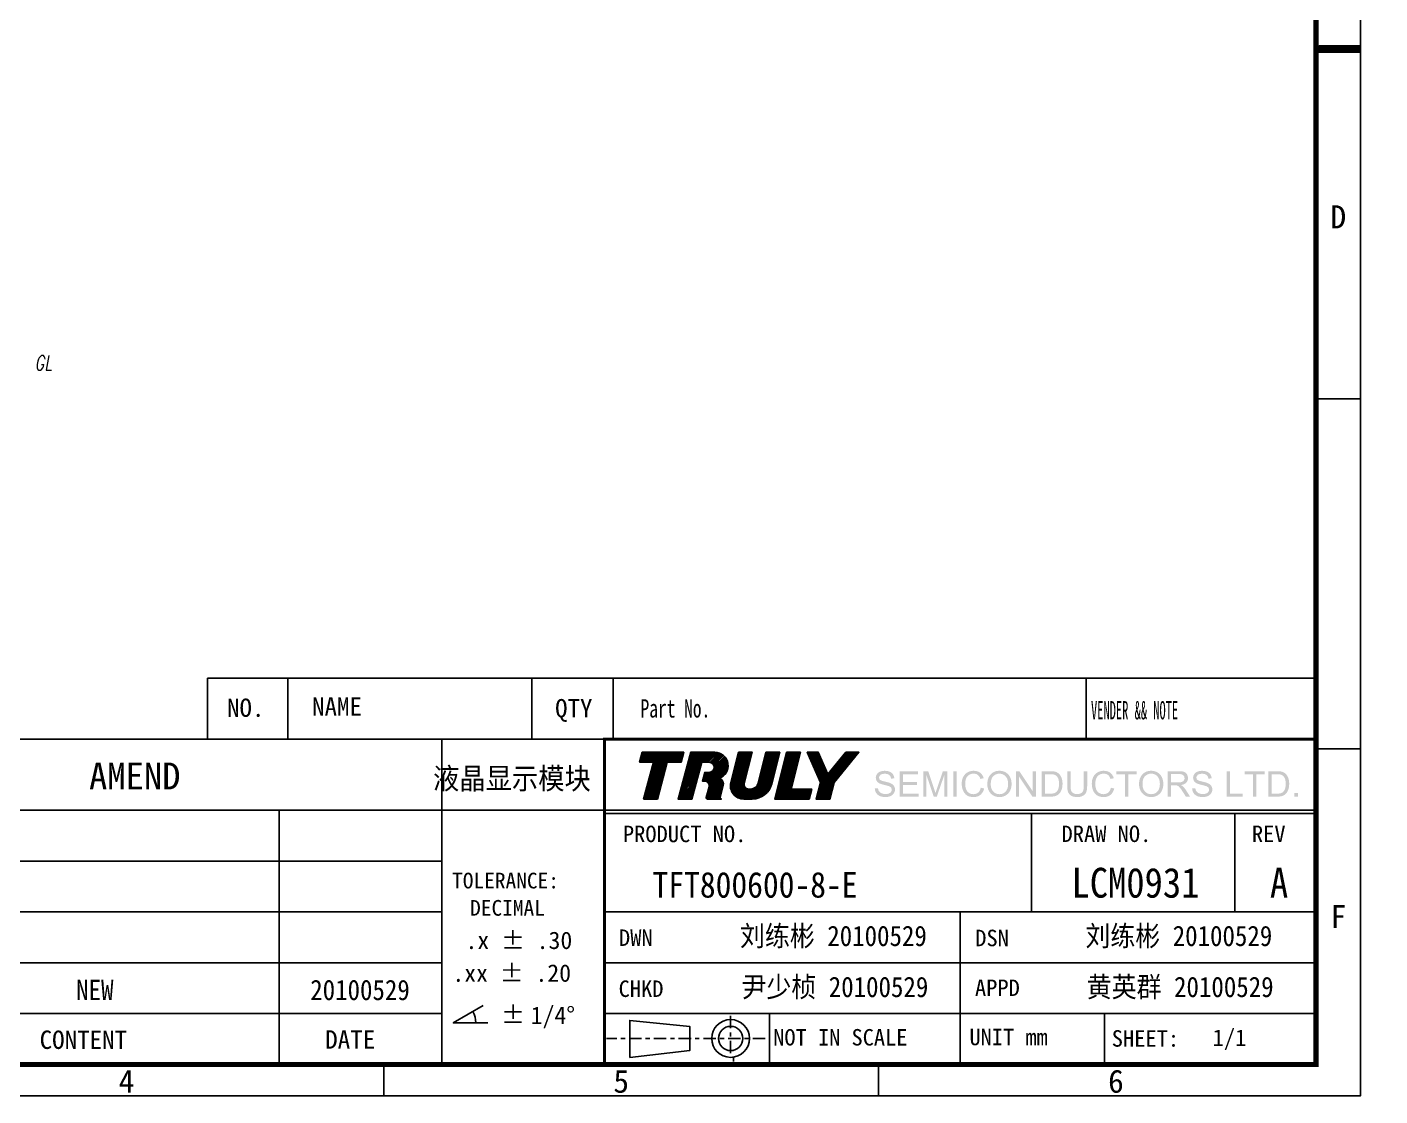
# Model space of a CAD drawing. Header units: millimetres. Extents: x -575 to 320, y -23 to 615.
# Drawn here: x -84.5 to 319.8, y -17.2 to 302.1 of the extents above; entities that cross this region are included whole.
import ezdxf
from ezdxf.enums import TextEntityAlignment as Align

# ---------------------------------------------------------------- set-up
doc = ezdxf.new("R2010")
doc.units = ezdxf.units.MM
doc.linetypes.add('CENTER', pattern=[50.800000000000004, 31.75, -6.349999999999999, 6.349999999999999, -6.349999999999999])
doc.layers.add('BOM', color=7, linetype='Continuous')
doc.layers.add('DIM', color=3, linetype='Continuous')
doc.styles.add('H', font='italic.shx', dxfattribs={"width": 0.75})
doc.styles.add('STYLE1', font='SimSun.ttf', dxfattribs={"width": 0.9})

# ---------------------------------------------------------------- blocks, each defined once
blk = doc.blocks.new('CAD_INFO')
blk.add_lwpolyline([(-282, 200), (0, 200), (0, 0), (-282, 0)], close=True)
at = {"color": 7, "style": 'STYLE1', "width": 0.9, "flags": 9}
for tag, p in [('BOMWIDTH', (-73.71461769037558, 64.46577192247226)), ('BOMHEIGHT', (-57.19097578071285, 64.46577192247226)), ('BOMSTARTPOS', (-38.54286575744015, 64.46577192247226)), ('BOMSECONDLINE', (-20.13080877282243, 64.46577192247226)), ('BOMTHIRDLINE', (-74.534203972912, 55.7404688337834)), ('PDMUPDATE', (-55.30256070575831, 55.7404688337834)), ('BOMSTARTPOS2', (-38.30681271878473, 55.7404688337834)), ('BOMSTARTPOS3', (-18.95054665764189, 55.7404688337834))]:
    blk.add_attdef(tag, p, '', height=2, dxfattribs=at)
blk = doc.blocks.new('CAD_BOM')
blk.add_line((86.44972068186402, 5.999999999999972), (86.44972068186402, -5.684341886080801e-14))
at = {"layer": 'BOM'}
for p, q in [((0, 6), (109.0474731916058, 5.999999999999929)), ((0, 0), (0, 6)), ((109.0474731916058, 5.999999999999929), (109.0474731916058, -7.105427357601002e-14)), ((109.0474731916058, -7.105427357601002e-14), (0, 0))]:
    blk.add_line(p, q, dxfattribs=at)
for points in [[(7.92266504093115, 5.999999999999986), (7.92266504093115, -1.4210854715202e-14)], [(31.92266504093115, 5.999999999999986), (31.92266504093115, -1.4210854715202e-14)], [(39.92266504093115, 5.999999999999986), (39.92266504093115, -1.4210854715202e-14)]]:
    blk.add_lwpolyline(points, dxfattribs=at)
at = {"color": 7, "style": 'STYLE1', "width": 0.9}
blk.add_attdef('序号', text='', height=1.8, dxfattribs=at).set_placement((3.768516320804707, 3.091130809550094), align=Align.MIDDLE)
for tag, p in [('名称', (10.29814557068013, 2.307237864072746)), ('规格', (42.60422045577056, 2.124075603955546)), ('BOM描述', (86.91609108889924, 1.939485363258804))]:
    blk.add_attdef(tag, p, '', height=1.8, dxfattribs=at)
blk.add_attdef('数量', text='', height=1.8, dxfattribs=at).set_placement((36.03643627252728, 2.145288592350525), align=Align.CENTER)
blk = doc.blocks.new('CAD_TITLE')
h = blk.add_hatch()
h.set_pattern_fill('ANSI31', color=1, scale=0.8, style=0)
h.set_pattern_definition([(45, (-482.334719709742, -296.9620516141961), (-0.07071067811865475, 0.07071067811865477), [])])
h.paths.add_polyline_path([(-48.75583175772763, 27.74708914903681), (-49.17212531255163, 26.10423200617987), (-47.81630115507468, 26.10423200617987), (-47.40000760024972, 27.74708914903681), (-44.95589900471944, 30.70423200617989), (-46.23471619712367, 30.70423200617989), (-48.02483367693171, 28.53835724572815), (-48.96556148476131, 30.70423200617989), (-50.04023959525992, 30.70423200617989)])
h.paths.add_polyline_path([(-49.85003739129101, 26.10423200617987), (-53.23959778498531, 26.10423200617987), (-52.0739758314763, 30.70423200617989), (-50.7181516739993, 30.70423200617989), (-51.633997494613, 27.08994629189397), (-49.60026125839667, 27.08994629189397)])
edge = h.paths.add_edge_path()
edge.add_line((-56.81936038264845, 30.70423200617989), (-57.57014322098891, 27.74134936144935))
edge.add_arc((-56.29612333481943, 27.41851772046561), 1.314285714285733, 165.7807684394588, 269.9999999999994)
edge.add_line((-56.29612333481944, 26.10423200617987), (-55.45169383415131, 26.1042320061797))
edge.add_arc((-55.45169383415119, 28.0756605776085), 1.971428571428802, 269.9999999999965, 345.7807684394559)
edge.add_line((-53.5406640048968, 27.59141311613274), (-52.75188791021569, 30.70423200617989))
edge.add_line((-52.75188791021569, 30.70423200617989), (-54.10771206769354, 30.70423200617989))
edge.add_line((-54.10771206769354, 30.70423200617989), (-54.87281954477609, 27.68481873587524))
edge.add_arc((-55.6372314764775, 27.87851772046525), 0.7885714285711101, 270.00000000001086, 345.78076843947065, ccw=False)
edge.add_line((-55.63723147647735, 27.08994629189414), (-55.81642904533916, 27.08994629189397))
edge.add_arc((-55.81642904533909, 27.52804152998924), 0.4380952380952721, 165.7807684394504, 269.99999999999073, ccw=False)
edge.add_line((-56.24110234072893, 27.63565207698389), (-55.46353622517054, 30.70423200617989))
edge.add_line((-55.46353622517054, 30.70423200617989), (-56.81936038264845, 30.70423200617989))
edge = h.paths.add_edge_path()
edge.add_line((-59.85226206014656, 26.10423200617987), (-58.49400851476136, 26.10423200617981))
edge.add_arc((-58.49400851476154, 26.23566057760851), 0.1314285714286996, 165.7807684395371, 270.0000000000775, ccw=False)
edge.add_line((-58.62141050337866, 26.26794374170674), (-58.31262605298045, 27.48652792121482))
edge.add_arc((-58.82223400744817, 27.61566057760852), 0.5257142857142703, 345.7807684394353, 441.968843190288)
edge.add_arc((-59.143138619732, 29.38994629189418), 1.314285714285712, 287.4606773594172, 450.0000000000006)
edge.add_line((-59.14313861973201, 30.70423200617989), (-61.51227421247202, 30.70423200617989))
edge.add_line((-61.51227421247202, 30.70423200617989), (-62.74484049765468, 26.10423200617987))
edge.add_line((-62.74484049765468, 26.10423200617987), (-61.38419180340176, 26.10423200617987))
edge.add_line((-61.38419180340176, 26.10423200617987), (-60.41574686504319, 29.7185177204654))
edge.add_line((-60.41574686504319, 29.7185177204654), (-59.69740210454754, 29.7185177204654))
edge.add_arc((-59.69740210454754, 29.22566057760829), 0.4928571428571047, -90, 90, ccw=False)
edge.add_line((-59.69740210454754, 28.73280343475119), (-60.13560873416711, 28.7328034347513))
edge.add_line((-60.13560873416711, 28.7328034347513), (-60.36451390141568, 27.87851772046554))
edge.add_line((-60.36451390141568, 27.87851772046554), (-60.14760835637034, 27.87851772046554))
edge.add_arc((-60.14760835637033, 27.41851772046557), 0.4599999999999653, -14.99999999999892, 90.00000000000091, ccw=False)
edge.add_line((-59.70328247627739, 27.29946095971843), (-59.97921231160203, 26.2696767949646))
edge.add_arc((-59.85226206014679, 26.23566057760848), 0.1314285714286116, 165.0000000001025, 270.0000000001022)
h.paths.add_polyline_path([(-66.14646223328836, 26.10423200617987), (-64.78581353903544, 26.10423200617987), (-63.81736860067687, 29.7185177204654), (-62.45671990642396, 29.7185177204654), (-62.19259855959891, 30.70423200617989), (-66.27454464235862, 30.70423200617989), (-66.53866598918276, 29.7185177204654), (-65.17801729492984, 29.7185177204654)])
h = blk.add_hatch(color=256)
h.paths.add_polyline_path([(-2.134978249012988, 26.34415759183713), (-2.134978249012988, 26.69441917403645), (-1.784716666813665, 26.69441917403645), (-1.784716666813665, 26.34415759183713)])
h.paths.add_polyline_path([(-3.841975959851993, 28.84451888645287), (-4.702859848631078, 28.84451888645287), (-4.702859848631078, 26.34415759183713), (-3.801885778756855, 26.34415759183713), (-3.723815426097985, 26.34415759183713), (-3.552904654060967, 26.35892765855635), (-3.398873958274521, 26.38635778246356), (-3.240623243425375, 26.43699801121522), (-3.101362614358209, 26.5129583543428), (-2.987422099666787, 26.60579877372095), (-4.371588352213621, 26.63955892622209), (-4.371588352213621, 28.54911755206791), (-3.846195978914579, 28.54911755206791), (-3.031732299824512, 28.62929791425807), (-3.090812566701516, 28.67571812394721), (-3.234293214831382, 28.75378847660608), (-3.396763948743114, 28.80864872442044), (-3.481164329995977, 28.82341879113966), (-3.643635063907709, 28.83818885785894)])
h.paths.add_polyline_path([(-3.031732299824512, 28.62929791425807), (-3.846195978914579, 28.54911755206791), (-3.721705416566692, 28.54700754253656), (-3.546574625466974, 28.53012746628599), (-3.41997405358768, 28.49847732331619), (-3.33768368186611, 28.45838714222106), (-3.213193119518223, 28.35710668471762), (-3.105582633420795, 28.21573604611916), (-3.059162423731777, 28.12289562674101), (-3.014852223573939, 27.97941497861115), (-2.987422099666787, 27.80850420657413), (-2.978982061541501, 27.61227332016125), (-2.985312090135494, 27.44347255765553), (-3.006412185448767, 27.27678180468115), (-3.042282347481205, 27.13119114701993), (-3.057052414200371, 27.0932109754562), (-3.130902747796654, 26.93707027013841), (-3.225853176706096, 26.81468971732176), (-3.293373481708386, 26.75982946950739), (-3.449514187026239, 26.68386912637982), (-3.493824387183963, 26.67331907872324), (-3.647855082970409, 26.64799896434738), (-3.837755940789293, 26.63955892622209), (-4.371588352213621, 26.63955892622209), (-2.987422099666787, 26.60579877372095), (-2.87348158497548, 26.73872937419418), (-2.839721432474335, 26.7893696029459), (-2.765871098878051, 26.93285025107576), (-2.702570812938461, 27.10165101358149), (-2.702570812938461, 27.11009105170677), (-2.666700650906023, 27.26201173796187), (-2.643490546061457, 27.42659248140495), (-2.637160517467464, 27.60805330109855), (-2.639270526998757, 27.71988380625862), (-2.65615060324933, 27.89290458782699), (-2.687800746219182, 28.05326531220737), (-2.734220955908313, 28.20307598893118), (-2.744771003564892, 28.22839610330703), (-2.820731346692469, 28.38031678956219), (-2.915681775601911, 28.51324739003547)])
h.paths.add_polyline_path([(-5.042571383173822, 28.84451888645287), (-7.021760323553167, 28.84451888645287), (-7.021760323553167, 28.54911755206791), (-6.198856606337927, 28.54911755206791), (-6.198856606337927, 26.34415759183713), (-5.867585109920469, 26.34415759183713), (-5.867585109920469, 28.54911755206791), (-5.042571383173822, 28.54911755206791)])
h.paths.add_polyline_path([(-8.458676814383011, 28.84451888645287), (-8.787838301269176, 28.84451888645287), (-8.787838301269176, 26.34415759183713), (-7.228541257622737, 26.34415759183713), (-7.228541257622737, 26.63955892622209), (-8.458676814383011, 26.63955892622209)])
h.paths.add_polyline_path([(-11.21012924322611, 28.88671907707931), (-11.35149988182457, 28.87827903895402), (-11.5160806252677, 28.85084891504687), (-11.66800131152286, 28.80020868629515), (-11.74185164511903, 28.76644853379401), (-11.8790022646549, 28.67149810488451), (-11.98239273168974, 28.55122756159921), (-12.00560283653419, 28.51324739003547), (-12.0689031224739, 28.35921669424897), (-12.09000321778706, 28.19674596033724), (-12.06679311294249, 28.0363852359568), (-12.00138281747161, 27.886574559233), (-11.98872276028362, 27.86758447345113), (-11.88111227418631, 27.74942393969712), (-11.73552161652515, 27.65447351078768), (-11.73341160699374, 27.65236350125633), (-11.61736108277114, 27.60172327250461), (-11.4570003583907, 27.5510830437529), (-11.25232943385254, 27.49833280546989), (-11.08352867134681, 27.45613261484345), (-10.91261789930979, 27.40971240515438), (-10.80711742274366, 27.37595225265324), (-10.69950693664634, 27.32531202390152), (-10.58345641242363, 27.22825158546073), (-10.55180626945378, 27.18183137577165), (-10.51382609789005, 27.02147065139127), (-10.52015612648404, 26.96028037498291), (-10.58556642195492, 26.80835968872776), (-10.65097671742592, 26.73872937419418), (-10.80078739414978, 26.65432899294132), (-10.80711742274366, 26.65221898341002), (-10.9611481185301, 26.61212880231488), (-11.13416890009853, 26.59735873559566), (-11.95918262684518, 26.58680868793903), (-11.83469206449718, 26.481308211373), (-11.68699139730472, 26.40112784918279), (-11.62369111136502, 26.37580773480693), (-11.47388043464127, 26.3336075441805), (-11.30507967213555, 26.31039743933599), (-11.11939883337925, 26.3019574012107), (-10.95059807087353, 26.31250744886728), (-10.78812733696179, 26.34415759183713), (-10.63831666023805, 26.40112784918279), (-10.54336623132849, 26.44965806840315), (-10.41254564038661, 26.55093852590659), (-10.31126518288318, 26.67542908825453), (-10.27539502085074, 26.73450935513154), (-10.21631475397373, 26.88854005091804), (-10.19521465866046, 27.04890077529842), (-10.19732466819187, 27.09743099451879), (-10.22897481116161, 27.25990172843058), (-10.3007151352266, 27.40549238609174), (-10.34713534491561, 27.46457265296874), (-10.46529587866962, 27.57218313906611), (-10.62143658398747, 27.66080353938162), (-10.66363677461391, 27.67768361563219), (-10.79023734649309, 27.72199381578992), (-10.9611481185301, 27.76841402547899), (-11.17425908119367, 27.821164263762), (-11.22489930994527, 27.83171431141864), (-11.43379025354614, 27.88868456876429), (-11.58360093026999, 27.94354481657871), (-11.67433134011674, 27.99840506439301), (-11.72919158793115, 28.06381535986401), (-11.77139177855759, 28.21995606518175), (-11.73974163558773, 28.35710668471762), (-11.63213114949031, 28.48581726612827), (-11.54351074917486, 28.53856750441128), (-11.3915900629197, 28.58076769503771), (-11.19746918603812, 28.59553776175699), (-10.44841580241905, 28.60608780941357), (-10.56868634570435, 28.71369829551094), (-10.71849702242821, 28.7980986767638), (-10.7206070319595, 28.7980986767638), (-10.86830769915207, 28.84662889598422), (-11.03288844259509, 28.87616902942273)])
h.paths.add_polyline_path([(-10.44841580241905, 28.60608780941357), (-11.19746918603812, 28.59553776175699), (-11.04343849025167, 28.58498771410035), (-10.88307776587123, 28.54489753300527), (-10.76069721305464, 28.47315720894034), (-10.70794697477163, 28.42251698018862), (-10.62776661258135, 28.28747637018404), (-10.58767643148633, 28.11656559814702), (-10.27117500178804, 28.13977570299159), (-10.27961503991332, 28.22839610330703), (-10.31970522100846, 28.38664681815618), (-10.39355555460475, 28.53434748534863)], flags=17)
h.paths.add_polyline_path([(-11.87267223606102, 27.17339133764636), (-12.1849536466965, 27.14596121373921), (-12.17018357997733, 27.00037055607805), (-12.1237633702882, 26.84211984122891), (-12.04780302716063, 26.6986391930991), (-11.95918262684518, 26.58680868793903), (-11.13416890009853, 26.59735873559566), (-11.19957919556941, 26.59946874512701), (-11.36626994854385, 26.62267884997152), (-11.518190634799, 26.67331907872324), (-11.66167128292886, 26.75560945044475), (-11.76928176902618, 26.86743995560477), (-11.83469206449718, 27.00037055607805)])
h.paths.add_polyline_path([(-13.48049949892788, 28.84451888645287), (-14.58825450287156, 28.84451888645287), (-14.58825450287156, 26.34415759183713), (-14.25698300645411, 26.34415759183713), (-14.25698300645411, 27.4540226053121), (-13.87296127175364, 27.4540226053121), (-13.29481866017159, 27.48145272921931), (-13.18298815501157, 27.50044281500118), (-13.01207738297455, 27.5510830437529), (-12.87281675390727, 27.62071335828654), (-12.76309625827855, 27.71355377766469), (-14.25698300645411, 27.74098390157184), (-14.25698300645411, 28.56810763784978), (-13.4657294322086, 28.56810763784978), (-12.71878605812083, 28.57654767597506), (-12.83272657281213, 28.69681821926036), (-12.97198720187941, 28.77699858145064), (-12.9804272400047, 28.78121860051323), (-13.11335784047787, 28.81497875301437), (-13.28004859345231, 28.83607884832759)])
h.paths.add_polyline_path([(-12.71878605812083, 28.57654767597506), (-13.4657294322086, 28.56810763784978), (-13.3433488793919, 28.56177760925584), (-13.17876813594887, 28.52379743769205), (-13.05849759266357, 28.45416712315847), (-13.05638758313228, 28.45205711362712), (-12.96354716375413, 28.32123652268518), (-12.93189702078428, 28.16087579830474), (-12.93611703984698, 28.09124548377116), (-12.99730731625527, 27.93721478798471), (-13.05005755453828, 27.87391450204507), (-13.19142819313686, 27.78740411126091), (-13.21041827891872, 27.78107408266692), (-13.35600893657988, 27.75153394922842), (-13.54590979439877, 27.74098390157184), (-14.25698300645411, 27.74098390157184), (-12.76309625827855, 27.71355377766469), (-12.66603581983782, 27.84437436860657), (-12.60906556249211, 27.99418504533037), (-12.59007547671024, 28.16087579830474), (-12.59218548624153, 28.22628609377574), (-12.62594563874268, 28.38875682768747), (-12.69346594374497, 28.53856750441128)])
h.paths.add_polyline_path([(-13.29481866017159, 27.48145272921931), (-13.87296127175364, 27.4540226053121), (-13.84975116690907, 27.4540226053121), (-13.68939044252863, 27.44136254812423), (-13.53746975627348, 27.37595225265324), (-13.49315955611576, 27.34219210015209), (-13.37077900329916, 27.20926149967886), (-13.33279883173532, 27.15651126139579), (-13.23995841235717, 27.02780067998521), (-13.13234792625985, 26.86321993654218), (-12.8010764298424, 26.34415759183713), (-12.38540455217208, 26.34415759183713), (-12.82006651562426, 27.02358066092256), (-12.87914678250127, 27.11009105170677), (-12.98464725906729, 27.24302165218), (-13.09436775469601, 27.35696216687137), (-13.13867795485373, 27.39283232890381)])
h.paths.add_polyline_path([(-16.21085183245759, 28.88882908661066), (-16.36277251871275, 28.88038904848537), (-16.52735326215588, 28.85295892457816), (-16.68138395794233, 28.80442870535779), (-16.82275459654079, 28.73479839082421), (-16.95357518748278, 28.64617799050865), (-17.07384573076808, 28.53645749487998), (-17.11815593092581, 28.48792727565962), (-17.20677633124137, 28.36554672284291), (-17.27851665530625, 28.23050611283838), (-17.33548691265196, 28.08280544564587), (-17.37557709374698, 27.92244472126544), (-17.39878719859155, 27.74731393016577), (-17.40722723671684, 27.56163309140953), (-17.40089720812284, 27.41393242421702), (-17.37346708421569, 27.25146169030529), (-17.32915688405797, 27.09110096592485), (-17.26374658858697, 26.93707027013841), (-17.19622628358468, 26.81468971732176), (-17.09705583561265, 26.68386912637982), (-16.97889530185864, 26.56992861168845), (-16.21507185152029, 26.58469867840773), (-16.24461198495874, 26.58469867840773), (-16.41130273793317, 26.60579877372095), (-16.56322342418832, 26.65432899294132), (-16.7003740437242, 26.73450935513154), (-16.82275459654079, 26.84422985076026), (-16.89027490154308, 26.92652022248177), (-16.96623524467066, 27.05734081342371), (-17.02320550201637, 27.20504148061622), (-17.05485564498622, 27.37173223359059), (-17.06751570217409, 27.55530306281554), (-17.0654056926428, 27.61860334875519), (-17.05063562592352, 27.81483423516806), (-17.01898548295367, 27.98574500720514), (-16.96834525420206, 28.13344567439759), (-16.89871493966837, 28.26004624627689), (-16.81220454888421, 28.36343671331161), (-16.80587452029022, 28.36976674190561), (-16.67505392934834, 28.47104719940904), (-16.53157328121847, 28.54489753300527), (-16.37754258543202, 28.58920773316299), (-16.2087418229263, 28.60397779988227), (-15.45124840118194, 28.62718790472678), (-15.58839902071782, 28.72213833363622), (-15.7234396307224, 28.79176864816986), (-15.87747032650884, 28.84451888645287), (-16.03994106042057, 28.87827903895402)])
h.paths.add_polyline_path([(-15.45124840118194, 28.62718790472678), (-16.2087418229263, 28.60397779988227), (-16.06948119385913, 28.59342775222564), (-15.90912046947869, 28.55122756159921), (-15.76352981181753, 28.47948723753433), (-15.65380931618881, 28.39508685628147), (-15.54619883009138, 28.27270630346482), (-15.46179844883852, 28.12500563627231), (-15.44491837258795, 28.08702546470852), (-15.39638815336764, 27.93510477845342), (-15.36895802946049, 27.77052403501034), (-15.35840798180379, 27.59117322484798), (-15.36684801992908, 27.42659248140495), (-15.39427814383635, 27.25357169983658), (-15.44280836305666, 27.09954100405014), (-15.51032866805895, 26.96450039404556), (-15.59894906837451, 26.84633986029161), (-15.62426918275037, 26.82101974591575), (-15.75086975462955, 26.71762927888096), (-15.89013038369683, 26.64377894528474), (-16.04627108901457, 26.59946874512701), (-16.21507185152029, 26.58469867840773), (-16.97889530185864, 26.56992861168845), (-16.84385469185406, 26.47075816371637), (-16.70248405325549, 26.39690783012014), (-16.54845335746904, 26.34415759183713), (-16.38598262355731, 26.31250744886728), (-16.212961841989, 26.3019574012107), (-16.07792123198442, 26.30828742980464), (-15.91334048854139, 26.33571755371185), (-15.75719978322354, 26.38635778246356), (-15.6073891064998, 26.45598809699715), (-15.48922857274579, 26.53194844012472), (-15.36473801039779, 26.63744891669074), (-15.25923753383177, 26.76404948857004), (-15.1727271430475, 26.9096401462312), (-15.15584706679704, 26.94129028920105), (-15.09676679992003, 27.09110096592485), (-15.05245659976219, 27.24724167124265), (-15.02713648538634, 27.41393242421702), (-15.01869644726105, 27.59117322484798), (-15.01869644726105, 27.61860334875519), (-15.02924649491774, 27.79373413985485), (-15.05667661882489, 27.95831488329793), (-15.10309682851391, 28.11445558861573), (-15.16428710492232, 28.26215625580818), (-15.23391741945591, 28.38453680862483), (-15.33308786742793, 28.51535739956677)])
h.paths.add_polyline_path([(-17.64565831375614, 28.84451888645287), (-19.6269572636669, 28.84451888645287), (-19.6269572636669, 28.54911755206791), (-18.80405354645154, 28.54911755206791), (-18.80405354645154, 26.34415759183713), (-18.47278205003408, 26.34415759183713), (-18.47278205003408, 28.54911755206791), (-17.64565831375614, 28.54911755206791)])
h.paths.add_polyline_path([(-20.87608290620915, 28.88671907707931), (-21.01112351621373, 28.88038904848537), (-21.17570425965675, 28.85295892457816), (-21.33184496497449, 28.80442870535779), (-21.47954563216706, 28.7369084003555), (-21.58504610873308, 28.66938809535321), (-20.88241293480314, 28.60397779988227), (-20.76214239151773, 28.59553776175699), (-20.6017816671374, 28.55544758066185), (-20.46674105713282, 28.47948723753433), (-20.37179062822338, 28.38875682768747), (-20.28317022790782, 28.2516062081516), (-20.21353991337423, 28.08069543611458), (-19.88859844555077, 28.15876578877345), (-19.94767871242777, 28.31701650362254), (-20.02574906508664, 28.46260716128376), (-20.12491951305879, 28.58920773316299), (-20.24519005634409, 28.69470820972907), (-20.25152008493797, 28.70103823832306), (-20.38656069494255, 28.78121860051323), (-20.53426136213511, 28.84029886739023), (-20.69673209604684, 28.87405901989138)])
h.paths.add_polyline_path([(-21.58504610873308, 28.66938809535321), (-21.70953667108108, 28.56388761878713), (-21.8171471571784, 28.43939705643919), (-21.90365754796267, 28.29380639877803), (-21.92053762421324, 28.26215625580818), (-21.97961789109024, 28.11656559814702), (-22.02181808171667, 27.96042489282928), (-22.04713819609242, 27.79162413032356), (-22.05346822468641, 27.61227332016125), (-22.05346822468641, 27.59328323437933), (-22.04502818656113, 27.42237246234231), (-22.01970807218527, 27.25568170936793), (-21.97750788155884, 27.09743099451879), (-21.92053762421324, 26.94129028920105), (-21.86356736686753, 26.82312975544704), (-21.77283695702067, 26.68386912637982), (-21.66311646139195, 26.56359858309452), (-20.907733049179, 26.58469867840773), (-21.02167356387031, 26.59102870700173), (-21.18203428825075, 26.63111888809681), (-21.33184496497449, 26.70285921216174), (-21.43734544154063, 26.78092956482061), (-21.54284591810665, 26.90542012716861), (-21.62091627076552, 27.05734081342371), (-21.6399063565475, 27.11431107076936), (-21.68210654717393, 27.26623175702451), (-21.70531665201838, 27.43292250999895), (-21.71375669014367, 27.61438332969254), (-21.70531665201838, 27.76841402547899), (-21.67999653764252, 27.93299476892207), (-21.6356863374848, 28.0954655028338), (-21.57871608013909, 28.2220660747131), (-21.48587566076105, 28.35499667518633), (-21.36349510794435, 28.46471717081505), (-21.35294506028777, 28.47104719940904), (-21.21579444075189, 28.54489753300527), (-21.05965373543404, 28.58920773316299), (-20.88241293480314, 28.60397779988227)])
h.paths.add_polyline_path([(-20.1776697513418, 27.21981154733544), (-20.19243981806108, 27.15651126139579), (-20.25152008493797, 26.99193051795277), (-20.33381045665953, 26.85477989841689), (-20.43720092369426, 26.74505940278817), (-20.44775097135084, 26.73661936466289), (-20.58279158135542, 26.65221898341002), (-20.73682227714187, 26.60157875465831), (-20.907733049179, 26.58469867840773), (-21.66311646139195, 26.56359858309452), (-21.53651588951266, 26.46653814465373), (-21.51963581326208, 26.45598809699715), (-21.38670521278891, 26.38846779199486), (-21.23478452653376, 26.33993757277443), (-21.06598376402803, 26.31039743933599), (-20.88030292527174, 26.3019574012107), (-20.82755268698872, 26.3019574012107), (-20.65664191495171, 26.32094748699257), (-20.49839120010256, 26.363147677619), (-20.3528005424414, 26.42855797308994), (-20.21986994196823, 26.51506836387415), (-20.16500969415381, 26.56148857356317), (-20.05950921758779, 26.67753909778588), (-19.97299882680363, 26.81046969825911), (-19.90125850273864, 26.96450039404556), (-19.84639825492434, 27.13752117561393)])
h.paths.add_polyline_path([(-24.14448767022589, 28.84451888645287), (-24.47364915711205, 28.84451888645287), (-24.47364915711205, 27.3991623574978), (-24.46942913804935, 27.23880163311736), (-24.45254906179878, 27.05945082295506), (-24.42300892836033, 26.90542012716861), (-24.37869872820261, 26.77248952669532), (-24.30484839460632, 26.63744891669074), (-24.1972379085089, 26.51717837340544), (-24.06008728897302, 26.422227944496), (-23.98623695537674, 26.38635778246356), (-23.84064629771558, 26.33993757277443), (-23.67184553520985, 26.31039743933599), (-23.48616469645367, 26.3019574012107), (-23.35956412457438, 26.30617742027329), (-23.18654334300595, 26.32938752511785), (-23.03251264721951, 26.37580773480693), (-22.90169205627762, 26.44121803027787), (-22.77509148439833, 26.53616845918731), (-23.51570482989212, 26.59946874512701), (-23.56001503004984, 26.60157875465831), (-23.73092580208686, 26.62478885950287), (-23.87440645021672, 26.68386912637982), (-23.99889701256473, 26.7830395743519), (-24.08329739381759, 26.92230020341918), (-24.11494753678744, 27.0341307085792), (-24.1360476321006, 27.19660144249093), (-24.14448767022589, 27.40127236702909)])
h.paths.add_polyline_path([(-22.50923028345187, 28.84451888645287), (-22.84050177986933, 28.84451888645287), (-22.84050177986933, 27.40127236702909), (-22.84050177986933, 27.38650230030981), (-22.85105182752591, 27.17550134717771), (-22.88059196096435, 27.00248056560935), (-22.92912218018478, 26.86532994607347), (-22.99453247565577, 26.76404948857004), (-23.03673266628221, 26.72606931700625), (-23.16122322863009, 26.65643900247267), (-23.31947394347924, 26.61423881184623), (-23.51570482989212, 26.59946874512701), (-22.77509148439833, 26.53616845918731), (-22.66959100783231, 26.65854901200402), (-22.59363066470473, 26.79991965060248), (-22.56831055032887, 26.88221002232405), (-22.53455039782773, 27.03202069904785), (-22.51556031204586, 27.20293147108487), (-22.50923028345187, 27.3991623574978)])
h.paths.add_polyline_path([(-26.13844667732451, 28.84451888645287), (-26.99933056610371, 28.84451888645287), (-26.99933056610371, 26.34415759183713), (-26.09835649622948, 26.34415759183713), (-26.02239615310191, 26.34415759183713), (-25.84937537153348, 26.35892765855635), (-25.69534467574704, 26.38635778246356), (-25.5392039704293, 26.43699801121522), (-25.39783333183073, 26.5129583543428), (-25.28389281713942, 26.60579877372095), (-26.66805906968625, 26.63955892622209), (-26.66805906968625, 28.54911755206791), (-26.1447767059185, 28.54911755206791), (-25.32820301729714, 28.62929791425807), (-25.38728328417415, 28.67571812394721), (-25.53076393230401, 28.75378847660608), (-25.69323466621574, 28.80864872442044), (-25.7797450569999, 28.82341879113966), (-25.94010578138034, 28.83818885785894)])
h.paths.add_polyline_path([(-25.32820301729714, 28.62929791425807), (-26.1447767059185, 28.54911755206791), (-26.01817613403921, 28.54700754253656), (-25.8430453429396, 28.53012746628599), (-25.71644477106031, 28.49847732331619), (-25.63415439933874, 28.45838714222106), (-25.51177384652215, 28.35710668471762), (-25.40205335089342, 28.21573604611916), (-25.35563314120429, 28.12289562674101), (-25.31132294104657, 27.97941497861115), (-25.28389281713942, 27.80850420657413), (-25.27545277901413, 27.61227332016125), (-25.28178280760812, 27.44347255765553), (-25.30288290292128, 27.27678180468115), (-25.34086307448513, 27.13119114701993), (-25.353523131673, 27.0932109754562), (-25.42737346526928, 26.93707027013841), (-25.52443390371002, 26.81468971732176), (-25.59195420871231, 26.75982946950739), (-25.74809491403016, 26.68386912637982), (-25.79029510465648, 26.67331907872324), (-25.94432580044304, 26.64799896434738), (-26.13633666779322, 26.63955892622209), (-26.66805906968625, 26.63955892622209), (-25.28389281713942, 26.60579877372095), (-25.1720623119794, 26.73872937419418), (-25.13619214994696, 26.7893696029459), (-25.06234181635068, 26.93285025107576), (-25.00115153994238, 27.10165101358149), (-24.99904153041098, 27.11009105170677), (-24.96317136837854, 27.26201173796187), (-24.94207127306538, 27.42659248140495), (-24.93363123494009, 27.60805330109855), (-24.93785125400268, 27.71988380625862), (-24.95473133025325, 27.89290458782699), (-24.98427146369181, 28.05326531220737), (-25.03069167338083, 28.20307598893118), (-25.04124172103741, 28.22839610330703), (-25.11720206416499, 28.38031678956219), (-25.21215249307443, 28.51324739003547)])
h.paths.add_polyline_path([(-29.18319043102122, 28.84451888645287), (-29.20640053586578, 28.30857646549725), (-27.89397460738394, 26.34415759183713), (-27.87287451207067, 26.88010001279275)])
h.paths.add_polyline_path([(-29.18319043102122, 28.84451888645287), (-29.52290196556396, 28.84451888645287), (-29.52290196556396, 26.34415759183713), (-29.20640053586578, 26.34415759183713), (-29.20640053586578, 28.30857646549725)])
h.paths.add_polyline_path([(-27.5542630728412, 28.84451888645287), (-27.87287451207067, 28.84451888645287), (-27.87287451207067, 26.88010001279275), (-27.89397460738394, 26.34415759183713), (-27.5542630728412, 26.34415759183713)])
h.paths.add_polyline_path([(-31.13916926655608, 28.88882908661066), (-31.28897994327994, 28.88038904848537), (-31.45356068672297, 28.85295892457816), (-31.60759138250941, 28.80442870535779), (-31.75107203063928, 28.73479839082421), (-31.88189262158116, 28.64617799050865), (-32.00005315533517, 28.53645749487998), (-32.044363355493, 28.48792727565962), (-32.13298375580845, 28.36554672284291), (-32.20472407987333, 28.23050611283838), (-32.26169433721904, 28.08280544564587), (-32.30178451831418, 27.92244472126544), (-32.32710463269004, 27.74731393016577), (-32.33554467081532, 27.56163309140953), (-32.32710463269004, 27.41393242421702), (-32.30178451831418, 27.25146169030529), (-32.25536430862505, 27.09110096592485), (-32.19206402268546, 26.93707027013841), (-32.12243370815187, 26.81468971732176), (-32.02326326017973, 26.68386912637982), (-31.90721273595702, 26.56992861168845), (-31.14127927608737, 26.58469867840773), (-31.17292941905723, 26.58469867840773), (-31.33751016250025, 26.60579877372095), (-31.4894308487554, 26.65432899294132), (-31.62658146829128, 26.73450935513154), (-31.75107203063928, 26.84422985076026), (-31.81648232611028, 26.92652022248177), (-31.89455267876914, 27.05734081342371), (-31.94941292658345, 27.20504148061622), (-31.98317307908459, 27.37173223359059), (-31.99372312674129, 27.55530306281554), (-31.99372312674129, 27.61860334875519), (-31.97895306002201, 27.81483423516806), (-31.94519290752086, 27.98574500720514), (-31.89455267876914, 28.13344567439759), (-31.82703237376685, 28.26004624627689), (-31.7405219829827, 28.36343671331161), (-31.73208194485741, 28.36976674190561), (-31.60126135391542, 28.47104719940904), (-31.45778070578567, 28.54489753300527), (-31.30375000999911, 28.58920773316299), (-31.13705925702479, 28.60397779988227), (-30.37956583528043, 28.62718790472678), (-30.51460644528501, 28.72213833363622), (-30.64964705528959, 28.79176864816986), (-30.80367775107604, 28.84451888645287), (-30.96614848498777, 28.87827903895402)])
h.paths.add_polyline_path([(-30.37956583528043, 28.62718790472678), (-31.13705925702479, 28.60397779988227), (-30.99568861842621, 28.59342775222564), (-30.83743790357718, 28.55122756159921), (-30.68973723638462, 28.47948723753433), (-30.5821267502873, 28.39508685628147), (-30.47451626418987, 28.27270630346482), (-30.38800587340572, 28.12500563627231), (-30.37323580668644, 28.08702546470852), (-30.32470558746601, 27.93510477845342), (-30.29516545402757, 27.77052403501034), (-30.28672541590228, 27.59117322484798), (-30.29516545402757, 27.42659248140495), (-30.32259557793472, 27.25357169983658), (-30.37112579715514, 27.09954100405014), (-30.43864610215743, 26.96450039404556), (-30.52726650247288, 26.84633986029161), (-30.55258661684874, 26.82101974591575), (-30.67707717919674, 26.71762927888096), (-30.8184478177952, 26.64377894528474), (-30.97247851358176, 26.59946874512701), (-31.14127927608737, 26.58469867840773), (-31.90721273595702, 26.56992861168845), (-31.77006211642114, 26.47075816371637), (-31.62869147782268, 26.39690783012014), (-31.47466078203624, 26.34415759183713), (-31.31219004812439, 26.31250744886728), (-31.14127927608737, 26.3019574012107), (-31.0041286565515, 26.30828742980464), (-30.84165792263977, 26.33571755371185), (-30.68551721732203, 26.38635778246356), (-30.53359653106688, 26.45598809699715), (-30.41543599731287, 26.53194844012472), (-30.29305544449628, 26.63744891669074), (-30.18755496793014, 26.76404948857004), (-30.09893456761469, 26.9096401462312), (-30.08416450089541, 26.94129028920105), (-30.02297422448711, 27.09110096592485), (-29.98077403386068, 27.24724167124265), (-29.95334390995353, 27.41393242421702), (-29.94490387182825, 27.59117322484798), (-29.94701388135954, 27.61860334875519), (-29.95756392901612, 27.79373413985485), (-29.98499405292327, 27.95831488329793), (-30.02930425308111, 28.11445558861573), (-30.0904945294894, 28.26215625580818), (-30.16012484402299, 28.38453680862483), (-30.26140530152642, 28.51535739956677)])
h.paths.add_polyline_path([(-33.67118070414173, 28.88671907707931), (-33.80622131414631, 28.88038904848537), (-33.97080205758934, 28.85295892457816), (-34.12694276290708, 28.80442870535779), (-34.27675343963094, 28.7369084003555), (-34.38225391619696, 28.66938809535321), (-33.67751073273573, 28.60397779988227), (-33.55724018945031, 28.59553776175699), (-33.39687946506999, 28.55544758066185), (-33.26183885506541, 28.47948723753433), (-33.16688842615596, 28.38875682768747), (-33.0782680258404, 28.2516062081516), (-33.00863771130682, 28.08069543611458), (-32.68369624348335, 28.15876578877345), (-32.74277651036036, 28.31701650362254), (-32.82295687255052, 28.46260716128376), (-32.92212732052266, 28.58920773316299), (-33.04028785427667, 28.69470820972907), (-33.04661788287055, 28.70103823832306), (-33.18165849287513, 28.78121860051323), (-33.3293591600677, 28.84029886739023), (-33.49393990351072, 28.87405901989138)])
h.paths.add_polyline_path([(-34.38225391619696, 28.66938809535321), (-34.50674447854496, 28.56388761878713), (-34.61224495511098, 28.43939705643919), (-34.70086535542654, 28.29380639877803), (-34.71563542214582, 28.26215625580818), (-34.77471568902271, 28.11656559814702), (-34.81691587964914, 27.96042489282928), (-34.842235994025, 27.79162413032356), (-34.85067603215029, 27.61227332016125), (-34.85067603215029, 27.59328323437933), (-34.84012598449371, 27.42237246234231), (-34.81480587011785, 27.25568170936793), (-34.77471568902271, 27.09743099451879), (-34.71774543167712, 26.94129028920105), (-34.65866516480011, 26.82312975544704), (-34.56793475495326, 26.68386912637982), (-34.45821425932454, 26.56359858309452), (-33.70283084711147, 26.58469867840773), (-33.81677136180289, 26.59102870700173), (-33.97713208618333, 26.63111888809681), (-34.12694276290708, 26.70285921216174), (-34.23244323947321, 26.78092956482061), (-34.33794371603923, 26.90542012716861), (-34.4160140686981, 27.05734081342371), (-34.43500415448008, 27.11431107076936), (-34.4772043451064, 27.26623175702451), (-34.50041444995097, 27.43292250999895), (-34.50885448807625, 27.61438332969254), (-34.50041444995097, 27.76841402547899), (-34.47509433557511, 27.93299476892207), (-34.43078413541738, 28.0954655028338), (-34.37592388760308, 28.2220660747131), (-34.28097345869352, 28.35499667518633), (-34.15859290587693, 28.46471717081505), (-34.14804285822035, 28.47104719940904), (-34.01300224821577, 28.54489753300527), (-33.85475153336662, 28.58920773316299), (-33.67751073273573, 28.60397779988227)])
h.paths.add_polyline_path([(-32.97276754927438, 27.21981154733544), (-32.98753761599355, 27.15651126139579), (-33.04661788287055, 26.99193051795277), (-33.12890825459212, 26.85477989841689), (-33.23229872162685, 26.74505940278817), (-33.24284876928343, 26.73661936466289), (-33.37788937928801, 26.65221898341002), (-33.53192007507445, 26.60157875465831), (-33.70283084711147, 26.58469867840773), (-34.45821425932454, 26.56359858309452), (-34.33161368744524, 26.46653814465373), (-34.31473361119467, 26.45598809699715), (-34.1818030107215, 26.38846779199486), (-34.02988232446634, 26.33993757277443), (-33.86319157149191, 26.31039743933599), (-33.67540072320432, 26.3019574012107), (-33.62265048492131, 26.3019574012107), (-33.45173971288429, 26.32094748699257), (-33.29348899803514, 26.363147677619), (-33.14789834037398, 26.42855797308994), (-33.01496773990081, 26.51506836387415), (-32.96010749208639, 26.56148857356317), (-32.85671702505167, 26.67753909778588), (-32.76809662473622, 26.81046969825911), (-32.69635630067123, 26.96450039404556), (-32.64149605285692, 27.13752117561393)])
h.paths.add_polyline_path([(-35.66724972077165, 26.34415759183713), (-35.66724972077165, 28.84451888645287), (-35.3380882338856, 28.84451888645287), (-35.3380882338856, 26.34415759183713)])
h.paths.add_polyline_path([(-38.144400910543, 28.84451888645287), (-38.3237517207053, 28.47104719940904), (-37.60001845146209, 26.34415759183713), (-37.43332769848766, 26.70285921216174), (-37.44387774614424, 26.73872937419418), (-37.49029795583337, 26.88221002232405), (-37.55359824177296, 27.07422088967428)])
h.paths.add_polyline_path([(-38.144400910543, 28.84451888645287), (-38.64236315993477, 28.84451888645287), (-38.64236315993477, 26.34415759183713), (-38.3237517207053, 26.34415759183713), (-38.3237517207053, 28.47104719940904)])
h.paths.add_polyline_path([(-36.25805238954169, 28.84451888645287), (-36.57666382877116, 28.43517703737655), (-36.57666382877116, 26.34415759183713), (-36.25805238954169, 26.34415759183713)], flags=16)
h.paths.add_polyline_path([(-36.25805238954169, 28.84451888645287), (-36.70326440065045, 28.84451888645287), (-37.30039709801437, 27.10376102311278), (-37.33415725051552, 27.00248056560935), (-37.39112750786123, 26.83367980310362), (-37.43332769848766, 26.70285921216174), (-37.60001845146209, 26.34415759183713), (-37.30250710754578, 26.34415759183713), (-36.57666382877116, 28.43517703737655)])
h.paths.add_polyline_path([(-39.14665543792054, 28.84451888645287), (-40.95282359673169, 28.84451888645287), (-40.95282359673169, 26.34415759183713), (-39.08757517104354, 26.34415759183713), (-39.08757517104354, 26.63955892622209), (-40.62155210031423, 26.63955892622209), (-40.62155210031423, 27.4898927673446), (-39.23949585729869, 27.4898927673446), (-39.23949585729869, 27.78318409219827), (-40.62155210031423, 27.78318409219827), (-40.62155210031423, 28.54911755206791), (-39.14665543792054, 28.54911755206791)])
h.paths.add_polyline_path([(-42.42350024006257, 28.88671907707931), (-42.56487087866114, 28.87827903895402), (-42.72945162210416, 28.85084891504687), (-42.88348231789061, 28.80020868629515), (-42.9552226419556, 28.76644853379401), (-43.09237326149147, 28.67149810488451), (-43.1957637285262, 28.55122756159921), (-43.21897383337077, 28.51324739003547), (-43.28227411931036, 28.35921669424897), (-43.30337421462363, 28.19674596033724), (-43.28227411931036, 28.0363852359568), (-43.21475381430807, 27.886574559233), (-43.2020937571202, 27.86758447345113), (-43.09448327102277, 27.74942393969712), (-42.94889261336161, 27.65447351078768), (-42.94678260383031, 27.65236350125633), (-42.83284208913901, 27.60172327250461), (-42.67248136475857, 27.5510830437529), (-42.4678104402204, 27.49833280546989), (-42.29689966818339, 27.45613261484345), (-42.12809890567766, 27.40971240515438), (-42.02259842911153, 27.37595225265324), (-41.9128779334828, 27.32531202390152), (-41.7968274092602, 27.22825158546073), (-41.76728727582164, 27.18183137577165), (-41.72930710425791, 27.02147065139127), (-41.7335271233205, 26.96028037498291), (-41.7989374187915, 26.80835968872776), (-41.86434771426249, 26.73872937419418), (-42.01626840051765, 26.65432899294132), (-42.02048841958023, 26.65221898341002), (-42.17451911536668, 26.61212880231488), (-42.3496499064664, 26.59735873559566), (-43.17466363321304, 26.58680868793903), (-43.05017307086504, 26.481308211373), (-42.90247240367259, 26.40112784918279), (-42.83706210820159, 26.37580773480693), (-42.68725143147773, 26.3336075441805), (-42.52056067850341, 26.31039743933599), (-42.33487983974712, 26.3019574012107), (-42.1639690677101, 26.31250744886728), (-42.00149833379837, 26.34415759183713), (-41.85168765707451, 26.40112784918279), (-41.75673722816506, 26.44965806840315), (-41.62591663722318, 26.55093852590659), (-41.52463617971975, 26.67542908825453), (-41.4908760272186, 26.73450935513154), (-41.42968575081031, 26.88854005091804), (-41.41069566502833, 27.04890077529842), (-41.41280567455973, 27.09743099451879), (-41.44234580799818, 27.25990172843058), (-41.51408613206317, 27.40549238609174), (-41.56050634175219, 27.46457265296874), (-41.68077688503749, 27.57218313906611), (-41.83691759035534, 27.66080353938162), (-41.87700777145037, 27.67768361563219), (-42.00571835286095, 27.72199381578992), (-42.17451911536668, 27.76841402547899), (-42.38763007803013, 27.821164263762), (-42.43827030678185, 27.83171431141864), (-42.649271259914, 27.88868456876429), (-42.79908193663786, 27.94354481657871), (-42.88770233695331, 27.99840506439301), (-42.94256258476773, 28.06381535986401), (-42.98476277539405, 28.21995606518175), (-42.95311263242431, 28.35710668471762), (-42.84761215585817, 28.48581726612827), (-42.75899175554272, 28.53856750441128), (-42.60496105975628, 28.58076769503771), (-42.41084018287469, 28.59553776175699), (-41.66389680878692, 28.60608780941357), (-41.78416735207222, 28.71369829551094), (-41.93397802879608, 28.7980986767638), (-42.08378870551994, 28.84662889598422), (-42.24625943943167, 28.87616902942273)])
h.paths.add_polyline_path([(-41.66389680878692, 28.60608780941357), (-42.41084018287469, 28.59553776175699), (-42.25680948708825, 28.58498771410035), (-42.0985587722391, 28.54489753300527), (-41.97406820989121, 28.47315720894034), (-41.92131797160809, 28.42251698018862), (-41.84324761894922, 28.28747637018404), (-41.8031574378542, 28.11656559814702), (-41.48454599862461, 28.13977570299159), (-41.4929860367499, 28.22839610330703), (-41.53307621784504, 28.38664681815618), (-41.60903656097261, 28.53434748534863)], flags=17)
h.paths.add_polyline_path([(-43.08815324242889, 27.17339133764636), (-43.39832464353307, 27.14596121373921), (-43.38355457681379, 27.00037055607805), (-43.33713436712478, 26.84211984122891), (-43.2611740239972, 26.6986391930991), (-43.17466363321304, 26.58680868793903), (-42.3496499064664, 26.59735873559566), (-42.41295019240599, 26.59946874512701), (-42.57964094538042, 26.62267884997152), (-42.73367164116686, 26.67331907872324), (-42.87715228929673, 26.75560945044475), (-42.98265276586275, 26.86743995560477), (-43.05017307086504, 27.00037055607805)])
at = {"color": 7, "linetype": 'Continuous', "const_width": 0.5}
blk.add_lwpolyline([(-282, 0), (0, 0), (0, 200), (-282, 200)], close=True, dxfattribs=at)
at = {"color": 7, "linetype": 'Continuous'}
for points in [[(-85.99999999999997, 32), (-143, 32)], [(-85.99999999999997, 25), (-143, 25)], [(-69.99999999999997, 25), (-1.13686837721616e-13, 25)], [(-69.99999999999997, 24.69999999999999), (-1.13686837721616e-13, 24.69999999999999)], [(-28, 15), (-28, 24.69999999999999)], [(-8, 15), (-8, 24.69999999999999)], [(-85.99999999999997, 20), (-143, 20)], [(-85.99999999999997, 15), (-143, 15)], [(-69.99999999999997, 15), (-1.13686837721616e-13, 15)], [(-34.99999999999997, 0), (-34.99999999999986, 15)], [(-85.99999999999997, 10), (-143, 10)], [(-69.99999999999997, 10), (-1.13686837721616e-13, 10)], [(-85.99999999999997, 5), (-143, 5)], [(-69.99999999999997, 5), (-1.13686837721616e-13, 5)], [(-57.58361782520203, 3.557088282541145), (-57.58361782520203, 4.77466513683197)], [(-53.76082454905006, 1.13686837721616e-13), (-53.76082454905006, 5)], [(-20.7938404980664, 1.13686837721616e-13), (-20.7938404980664, 5)], [(-57.58361782520203, 2.745370379680651), (-57.58361782520203, 3.151229331110756)], [(-69.78747883220066, 2.559348690284423), (-68.78449039065899, 2.559348690284423)], [(-68.37863143922888, 2.559348690284423), (-67.97277248779844, 2.559348690284423)], [(-67.56691353636822, 2.559348690284423), (-66.34933668207745, 2.559348690284423)], [(-65.94347773064712, 2.559348690284423), (-65.5376187792169, 2.559348690284423)], [(-65.13175982778645, 2.559348690284423), (-63.91418297349568, 2.559348690284423)], [(-63.50832402206547, 2.559348690284423), (-63.10246507063536, 2.559348690284423)], [(-62.69660611920492, 2.559348690284423), (-61.47902926491403, 2.559348690284423)], [(-61.07317031348381, 2.559348690284423), (-60.66731136205337, 2.559348690284423)], [(-60.26145241062338, 2.559348690284423), (-59.04387555633249, 2.559348690284423)], [(-58.63801660490194, 2.559348690284423), (-58.23215765347194, 2.559348690284423)], [(-57.82629870204184, 2.559348690284423), (-56.60872184775073, 2.559348690284423)], [(-57.58361782520203, 1.121934573959436), (-57.58361782520203, 2.339511428250319)], [(-56.2028628963204, 2.559348690284423), (-55.79700394489006, 2.559348690284423)], [(-55.39114499345996, 2.559348690284423), (-54.17356813916908, 2.559348690284423)], [(-57.29020620340859, 0.3102166710988854), (-57.29020620340859, 0.7160756225291607)]]:
    blk.add_lwpolyline(points, dxfattribs=at)
for points in [[(-85.99999999999997, 0), (-85.99999999999997, 32)], [(-85.99999999999997, 32), (-69.99999999999997, 32)], [(-101.9999987885298, 4.531574120392179e-07), (-101.9999987885298, 25.00000045315741)], [(-85.99999999999997, 25), (-69.99999999999997, 25)]]:
    blk.add_lwpolyline(points)
at = {"color": 7, "linetype": 'Continuous', "const_width": 0.3}
blk.add_lwpolyline([(-69.99999999999997, 0), (-69.99999999999997, 32), (0, 32)], dxfattribs=at)
at = {"color": 1, "linetype": 'Continuous'}
for points in [[(-66.14646223328836, 26.10423200617987), (-64.78581353903544, 26.10423200617987), (-63.81736860067687, 29.7185177204654), (-62.45671990642396, 29.7185177204654), (-62.19259855959891, 30.70423200617989), (-66.27454464235862, 30.70423200617989), (-66.53866598918276, 29.7185177204654), (-65.17801729492984, 29.7185177204654)], [(-49.85003739129101, 26.10423200617987), (-53.23959778498531, 26.10423200617987), (-52.0739758314763, 30.70423200617989), (-50.7181516739993, 30.70423200617989), (-51.633997494613, 27.08994629189397), (-49.60026125839667, 27.08994629189397)], [(-48.75583175772763, 27.74708914903681), (-49.17212531255163, 26.10423200617987), (-47.81630115507468, 26.10423200617987), (-47.40000760024972, 27.74708914903681), (-44.95589900471944, 30.70423200617989), (-46.23471619712367, 30.70423200617989), (-48.02483367693171, 28.53835724572815), (-48.96556148476131, 30.70423200617989), (-50.04023959525992, 30.70423200617989)]]:
    blk.add_lwpolyline(points, close=True, dxfattribs=at)
for points in [[(-59.85226206014656, 26.10423200617987), (-58.49400851476136, 26.10423200617981, -0.4889172735380292), (-58.62141050337866, 26.26794374170674), (-58.31262605298045, 27.48652792121482, 0.4462123483412442), (-58.74878563545869, 28.13621878459037, 0.8581587073163974), (-59.14313861973201, 30.70423200617989), (-61.51227421247202, 30.70423200617989), (-62.74484049765468, 26.10423200617987), (-61.38419180340176, 26.10423200617987), (-60.41574686504319, 29.7185177204654), (-59.69740210454754, 29.7185177204654, -0.9999999999999999), (-59.69740210454754, 28.73280343475119), (-60.13560873416711, 28.7328034347513), (-60.36451390141568, 27.87851772046554), (-60.14760835637034, 27.87851772046554, -0.4931454260313018), (-59.70328247627739, 27.29946095971843), (-59.97921231160203, 26.2696767949646, 0.4931454260313103)], [(-56.81936038264845, 30.70423200617989), (-57.57014322098891, 27.74134936144935, 0.4889172735380292), (-56.29612333481944, 26.10423200617987), (-55.45169383415131, 26.1042320061797, 0.3432579737942821), (-53.5406640048968, 27.59141311613274), (-52.75188791021569, 30.70423200617989), (-54.10771206769354, 30.70423200617989), (-54.87281954477609, 27.68481873587524, -0.3432579737942821), (-55.63723147647735, 27.08994629189414), (-55.81642904533916, 27.08994629189397, -0.4889172735380292), (-56.24110234072893, 27.63565207698389), (-55.46353622517054, 30.70423200617989)]]:
    blk.add_lwpolyline(points, format="xyb", close=True, dxfattribs=at)
at = {"color": 7, "linetype": 'Continuous'}
blk.add_lwpolyline([(-67.50250254803436, 0.7021746622700675), (-67.50250254803436, 4.342154156640788), (-61.59694451279003, 3.751805415824094), (-61.59694451279003, 1.366891964744639)], close=True, dxfattribs=at)
for radius in [1.857174028014293, 1.192456725539657]:
    blk.add_circle((-57.58361782520203, 2.559348690284423), radius, dxfattribs=at)
for s, height, p in [('AMEND', 2.644621325769018, (-120.6946939983357, 27.05146599035768)), ('PRODUCT NO.', 1.623435805721156, (-68.18041322794497, 21.86656214288638)), ('DRAW NO.', 1.623435805721156, (-25.03367366006569, 21.87734606222728)), ('REV', 1.623435805721156, (-6.306361925780266, 21.87734606222728)), ('DWN', 1.623435805721156, (-68.56441300901324, 11.66131768742559)), ('DSN', 1.623435805721156, (-33.52225570579921, 11.63142803396278)), ('APPD', 1.623435805721156, (-33.54913836335888, 6.732596412797818)), ('CONTENT', 1.80828808599591, (-125.5555864158865, 1.530428388184305)), ('DATE', 1.80828808599591, (-97.46423430685101, 1.556588360975979)), ('NOT IN SCALE', 1.61704790018511, (-53.39200540086566, 1.867236129095375)), ('UNIT mm', 1.61704790018511, (-34.09031121823907, 1.896916662222395)), ('SHEET:', 1.623435805721156, (-20.09406221364952, 1.750249288090743))]:
    blk.add_text(s, height=height, dxfattribs=at).set_placement(p)
at = {"linetype": 'Continuous'}
blk.add_text('CHKD', height=1.623435805721156, dxfattribs=at).set_placement((-68.60340283292325, 6.640564444717029))
at = {"style": 'STYLE1'}
for tag, p, height in [('CUSTOMER_NO.:', (-33.26014297793242, 194.9963404908602), 3), ('分页号', (-10.16865380557567, 1.828358270057549), 1.6234)]:
    blk.add_attdef(tag, p, '', height=height, dxfattribs=at)
at = {"color": 1, "style": 'STYLE1', "width": 0.9}
for tag, p in [('名称', (-79.0976003455572, 27.07756872650083)), ('图号', (-17.76046734238673, 16.40895482215456)), ('版本', (-3.63345265299688, 16.40893286185855))]:
    blk.add_attdef(tag, text='', height=2.9363, dxfattribs=at).set_placement(p, align=Align.CENTER)
at = {"color": 7, "style": 'STYLE1', "width": 0.9}
for tag, p in [('NO4', (-140.6548477006348, 20.64088531911991)), ('CONTENT4', (-120.1095011938893, 21.51659752441714)), ('DATE4', (-94.1972874029249, 21.38413487189365)), ('CONTENT3', (-120.1095011938893, 16.70606779151689)), ('NO3', (-140.7872592865967, 15.73109000275176)), ('DATE3', (-94.07360627998779, 16.51910186828491)), ('CONTENT2', (-120.1355565871456, 11.60491085411508)), ('DATE2', (-94.07360627998779, 11.68424119340176)), ('NO2', (-140.7207309650367, 10.66462713107123)), ('CONTENT1', (-120.1217850460963, 6.330415810882414)), ('DATE1', (-94.03894729766526, 6.334234442989498)), ('NO1', (-140.7207309650367, 5.664627131071228))]:
    blk.add_attdef(tag, text='', height=2, dxfattribs=at).set_placement(p, align=Align.CENTER)
at = {"color": 1, "style": 'STYLE1', "width": 0.9}
blk.add_attdef('规格', (-65.25693255795713, 16.40895482215456), '', height=2.9363, dxfattribs=at)
at = {"style": 'STYLE1', "width": 0.9}
for tag, p in [('出图人', (-56.66573838400618, 11.6494612110468)), ('设计人', (-22.68851554197283, 11.6494612110468)), ('批准人', (-22.55630823361582, 6.631247151580681))]:
    blk.add_attdef(tag, p, '', height=2, dxfattribs=at)
at = {"color": 7, "style": 'STYLE1', "width": 0.9}
blk.add_attdef('校对人', (-56.5210700413655, 6.631247151580681), '', height=2, dxfattribs=at)

msp = doc.modelspace()

# ---------------------------------------------------------------- linework, layer by layer
for p, q in [((313.9042918345978, 191.0228125332868), (300.6584255718778, 191.0228125332868)), ((313.9042918345978, 86.50467039216733), (300.6584255718778, 86.50467039216733)), ((22.12060224207539, -17.18671170223399), (22.12060224207539, -7.792480310234623)), ((169.9391175559442, -17.18671170223399), (169.9391175559442, -7.792480310234623))]:
    msp.add_line(p, q)
msp.add_lwpolyline([(-569.1534590134023, 609.0953810977654), (313.9042918345982, 609.0953810977654), (313.9042918345982, -17.18671170223467), (-569.1534590134023, -17.18671170223467), (-569.1534590134023, 609.0953810977654)])
msp.add_lwpolyline([(300.5422091161937, 295.5409546744063, 0, 11.94493053041367, 0), (305.537173078307, 295.5409546744063, 2.388986106082734, 2.388986106082734, 0), (313.7880753789141, 295.5409546744063, 2.388986106082734, 2.388986106082734, 0)], format="xyseb")
at = {"layer": 'DIM', "linetype": 'Continuous'}
msp.add_lwpolyline([(53.21857204011576, 4.645654944226294), (42.89775721734986, 4.645654944226294), (51.8089930387838, 9.790559344542885)], dxfattribs=at)
msp.add_lwpolyline([(49.62883680501011, 4.645654944226294, 0.1316524975873946), (48.72704313515851, 8.01119473805511)], format="xyb", dxfattribs=at)

# ---------------------------------------------------------------- block references
ref = msp.add_blockref('CAD_TITLE', (300.6584255718782, -7.792480310234623), dxfattribs=dict(xscale=3.037468150080144, yscale=3.037468150079803, zscale=3.03746815008))
ref.add_attrib('名称', '液晶显示模块', dxfattribs={"color": 1, "height": 6.4, "style": 'STYLE1', "width": 0.9}).set_placement((60.4019837744911, 74.45477227811489), align=Align.CENTER)
ref.add_attrib('图号', 'LCM0931', dxfattribs={"color": 1, "height": 8.918917729079906, "style": 'STYLE1', "width": 0.9}).set_placement((246.7115716888418, 42.04919733816052), align=Align.CENTER)
ref.add_attrib('规格', 'TFT800600-8-E', (102.4425713551642, 42.04919733816052), dxfattribs={"color": 1, "height": 7.69216, "style": 'STYLE1', "width": 0.9})
ref.add_attrib('版本', 'A', dxfattribs={"color": 1, "height": 8.918917729079906, "style": 'STYLE1', "width": 0.9}).set_placement((289.6219288635763, 42.04913063446065), align=Align.CENTER)
ref.add_attrib('设计人', '刘练彬 20100529', (231.7427822405401, 27.59238708391263), dxfattribs={"height": 6.07493630016, "style": 'STYLE1', "width": 0.9})
ref.add_attrib('出图人', '刘练彬 20100529', (128.5380500296933, 27.59238708391263), dxfattribs={"height": 6.07493630016, "style": 'STYLE1', "width": 0.9})
ref.add_attrib('校对人', '尹少桢 20100529', (128.9774755127893, 12.34972170800165), dxfattribs={"color": 7, "height": 6.07493630016, "style": 'STYLE1', "width": 0.9})
ref.add_attrib('批准人', '黄英群 20100529', (232.1443577288825, 12.34972170800165), dxfattribs={"height": 6.07493630016, "style": 'STYLE1', "width": 0.9})
ref.add_attrib('分页号', '1/1', (269.7714635082521, -2.238900297998839), dxfattribs={"height": 4.931025794839872, "style": 'STYLE1'})
ref.add_attrib('CONTENT1', 'NEW', dxfattribs={"color": 7, "height": 6.07493630016, "style": 'STYLE1', "width": 0.9}).set_placement((-64.20767063639602, 11.43595609208342), align=Align.CENTER)
ref.add_attrib('DATE1', '20100529', dxfattribs={"color": 7, "height": 6.07493630016, "style": 'STYLE1', "width": 0.9}).set_placement((15.01811828816756, 11.44755506548745), align=Align.CENTER)
at = {"xscale": 3.037468150080144, "yscale": 3.037468150079803, "zscale": 3.03746815008}
msp.add_blockref('CAD_INFO', (300.6584255718782, -7.792480310234623), dxfattribs=at)
at = {"layer": 'BOM'}
ref = msp.add_blockref('CAD_BOM', (-30.56980109432754, 89.40650049232568), dxfattribs=dict(at, xscale=3.037468150080144, yscale=3.037468150079803, zscale=3.03746815008))
ref.add_attrib('序号', 'NO.', dxfattribs={"layer": '0', "color": 7, "height": 5.467442670144001}).set_placement((-19.12305279682664, 98.79571187406611), align=Align.MIDDLE)
ref.add_attrib('名称', 'NAME', (0.7104880815007846, 96.41466201910578), dxfattribs={"layer": '0', "height": 5.467442670144001})
ref.add_attrib('数量', 'QTY', dxfattribs={"layer": '0', "height": 5.467442670144001}).set_placement((78.88972632586172, 95.92274626432106), align=Align.CENTER)
ref.add_attrib('规格', 'Part No.', (98.83916159906232, 95.85831248770114), dxfattribs={"layer": '0', "color": 7, "height": 5.467442670144001, "width": 0.7})
ref.add_attrib('BOM描述', 'VENDER && NOTE', (233.4350573176557, 95.29762551077135), dxfattribs={"layer": '0', "color": 7, "height": 5.467442670144001, "width": 0.5})

# ---------------------------------------------------------------- texts
at = {"char_height": 6.8891030208, "attachment_point": 1}
for s, insert, width in [('D', (304.9936024594808, 248.8736009459273), 35.05294532083825), ('F', (304.9936024594808, 39.83731666368828), 37.12127204307293), ('4', (-57.10189377093775, -9.349265101502624), 5.558500774532192), ('5', (90.7166215429312, -9.349265101502624), 5.762227683454989), ('6', (238.5351368568006, -9.349265101502624), 14.16510644069399)]:
    msp.add_mtext(s, dxfattribs=dict(at, insert=insert, width=width))
at = {"layer": 'DIM', "linetype": 'CENTER', "ltscale": 5, "style": 'H', "width": 0.75}
msp.add_text('GL', height=4.299009890472727, dxfattribs=at).set_placement((-82.23343483259562, 199.6687991159421))
at = {"layer": 'DIM', "linetype": 'Continuous'}
for s, height, p in [('TOLERANCE:', 4.691251195658695, (42.54177124848638, 44.80556646285982)), ('DECIMAL', 4.691251195658695, (47.91749040461207, 36.65648249277569)), ('.x %%p .30', 5.212501328509659, (46.52970851793748, 26.70011967308301)), ('.xx %%p .20', 5.212501328509659, (42.61894627248057, 16.92013907597425)), ('%%p ', 5.212501328509659, (57.19351069871948, 4.463233868658335)), ('1/4%%D', 5.212501328509659, (66.01555723304864, 4.301170673812067))]:
    msp.add_text(s, height=height, dxfattribs=at).set_placement(p)

doc.saveas('drawing.dxf')
